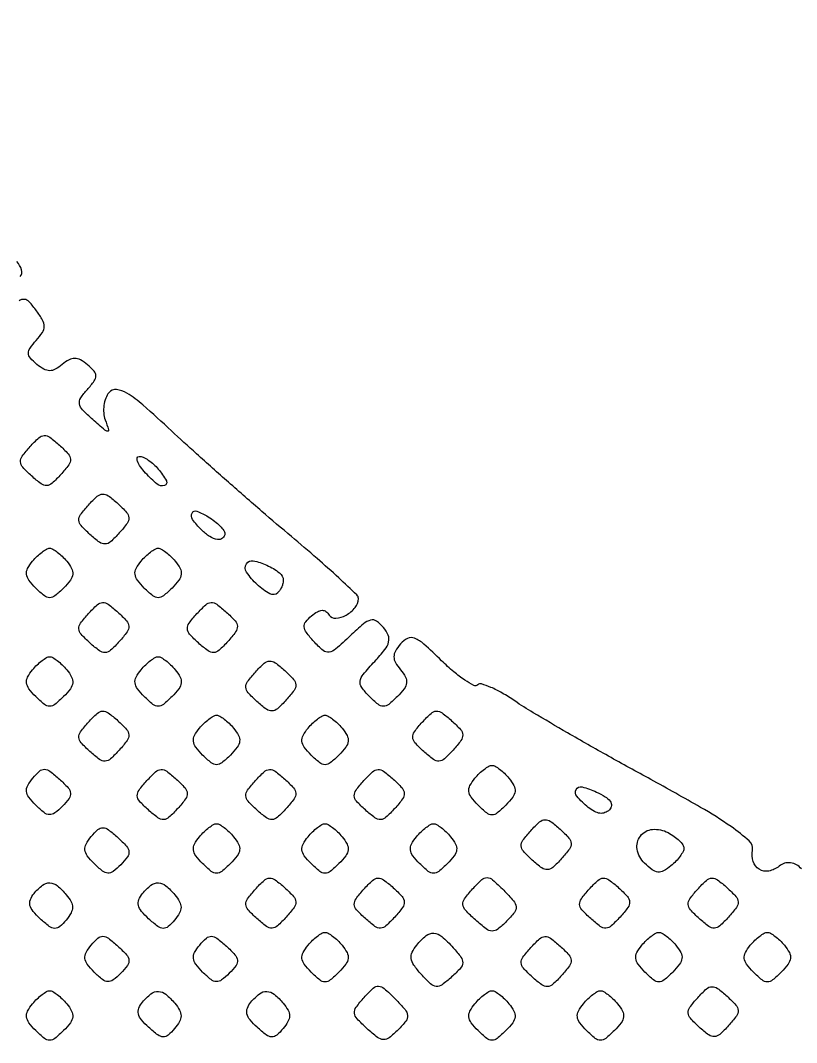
# Model space of a CAD drawing. Extents: x 0 to 1066, y 0 to 761.
# Drawn here: x 257.48 to 265.35, y 530.09 to 540.44 of the extents above; entities that cross this region are included whole.
import ezdxf

# ---------------------------------------------------------------- set-up
doc = ezdxf.new("R2010")
doc.units = 0
doc.header["$MEASUREMENT"] = 0

msp = doc.modelspace()

# ---------------------------------------------------------------- linework, layer by layer
for points in [[(183.390323, 95.266879, 0.000001), (192.989143, 95.254457, 0.000118)], [(111.744029, 619.446938, -0.000004), (103.636415, 618.433797, -0.031087)], [(119.687361, 556.989835, -0.000014), (111.744029, 555.996938, -0.000004), (103.636415, 554.983797, -0.031087)], [(111.744029, 492.546938, -0.000004), (103.636415, 491.533797, -0.031087)], [(111.744029, 429.096938, -0.000004), (103.636415, 428.083797, -0.031087)], [(257.478413, 537.848234, 0.257483), (257.491917, 537.914636, 0.107274), (257.443425, 537.999899, 0.007409)], [(265.396932, 531.846543, 0.18873), (265.287121, 531.907318, 0.209262), (265.171181, 531.87396, -0.125828), (265.067323, 531.824763, -0.185052), (264.968941, 531.842048, -0.184013), (264.906933, 531.920807, -0.124522), (264.900556, 532.036138, 0.266396), (264.868914, 532.129073, 0.028759), (264.683254, 532.274487, 0.021412), (264.374902, 532.469578, 0.00575), (263.86889, 532.752481, -0.002994), (263.44008, 532.989129, -0.003287), (263.027336, 533.223721, -0.003068), (262.677085, 533.428728, -0.016531), (262.491118, 533.547599, 0.019104), (262.36486, 533.627391, 0.029307), (262.249355, 533.6856, 0.028891), (262.15544, 533.719928, 0.27624), (262.115747, 533.709947, -0.327402), (262.077072, 533.703999, -0.027622), (261.985016, 533.758611, -0.028283), (261.872698, 533.843505, -0.017432), (261.750172, 533.955076, 0.010422), (261.570018, 534.123801, 0.086028), (261.47528, 534.18322, 0.210265), (261.404095, 534.181373, 0.109847), (261.332634, 534.125997, 0.042729), (261.281812, 534.052865, 0.131505), (261.266429, 533.995132, 0.131216), (261.281926, 533.937355, 0.04246), (261.332924, 533.864054, -0.049584), (261.38307, 533.789745, -0.154071), (261.394281, 533.731075, -0.133994), (261.370255, 533.671496, -0.03393), (261.300983, 533.592125, -0.02503), (261.213339, 533.512843, -0.17529), (261.159824, 533.494019, -0.171934), (261.10608, 533.513597, -0.023883), (261.016915, 533.594628, -0.038393), (260.939303, 533.68517, -0.19887), (260.924007, 533.747873, -0.136062), (260.955231, 533.817085, -0.014983), (261.071632, 533.948676, 0.02068), (261.174247, 534.067379, 0.10562), (261.212823, 534.14504, 0.165121), (261.207561, 534.21348, 0.072301), (261.159529, 534.292109, 0.066696), (261.09021, 534.356025, 0.217383), (261.030295, 534.36715, 0.11623), (260.957517, 534.329634, 0.014154), (260.823407, 534.208239, -0.011631), (260.676792, 534.074173, -0.141587), (260.608491, 534.042338, -0.218258), (260.54749, 534.059544, -0.032645), (260.453661, 534.150521, -0.023559), (260.378485, 534.241893, -0.13989), (260.356728, 534.29911, -0.191655), (260.371925, 534.349426, -0.051553), (260.431434, 534.410178, -0.039801), (260.491132, 534.452184, -0.122808), (260.538078, 534.466152, -0.170626), (260.576727, 534.454485, -0.096813), (260.6103, 534.4182, 0.283792), (260.676679, 534.384966, 0.105959), (260.780512, 534.417085, 0.0909), (260.873755, 534.494423, 0.176052), (260.9064, 534.584264, 0.205701), (260.88999, 534.622465, 0.003011), (260.706877, 534.79418, 0.007666), (260.487515, 534.991257, 0.004916), (260.227173, 535.21357, -0.00374), (259.927965, 535.467859, -0.002512), (259.589694, 535.762708, -0.002529), (259.265052, 536.051488, -0.005), (259.010837, 536.284571, 0.007315), (258.722541, 536.546455, 0.04385), (258.559473, 536.666642, 0.112372), (258.453674, 536.702139, 0.249485), (258.377304, 536.670828, 0.0836), (258.344696, 536.61465, 0.055214), (258.326273, 536.542135, 0.053957), (258.323915, 536.465225, 0.068526), (258.338986, 536.395873, -0.00917), (258.373883, 536.29481, -0.517054), (258.363748, 536.281205, -0.172941), (258.336358, 536.291713, -0.002943), (258.21286, 536.398882, -0.020777), (258.109931, 536.497135, -0.148656), (258.079016, 536.557703, -0.19166), (258.09118, 536.617117, -0.038744), (258.158349, 536.704002, 0.024444), (258.228413, 536.789468, 0.160116), (258.245637, 536.841395, 0.186827), (258.227352, 536.889009, 0.035519), (258.159034, 536.954429, 0.044287), (258.087858, 537.003564, 0.127883), (258.030428, 537.018922, 0.129609), (257.973266, 537.004274, 0.046053), (257.9031, 536.9562, -0.046053), (257.832934, 536.908126, -0.129609), (257.775772, 536.893478, -0.127883), (257.718342, 536.908836, -0.044287), (257.647166, 536.957971, -0.036667), (257.580513, 537.02209, -0.178073), (257.561424, 537.070021, -0.162295), (257.577104, 537.121585, -0.029215), (257.640708, 537.20098, 0.039202), (257.702144, 537.280886, 0.142307), (257.720546, 537.341579, 0.130832), (257.704276, 537.405691, 0.031039), (257.644188, 537.49928, 0.024511), (257.568471, 537.592561, 0.193853), (257.51951, 537.616636, 0.182954), (257.465913, 537.600766, 0.021451)]]:
    msp.add_lwpolyline(points, format="xyb")
for points in [[(409.06215, 749.15415), (40.8618, 749.132981), (40.8618, 380.65769), (40.8618, 12.1824), (501.2973, 12.1824), (961.7328, 12.1824), (961.7328, 380.646631), (961.7328, 749.110861), (961.41555, 749.1633, 0.040886), (961.153339, 749.184871, 0.000002), (934.190609, 749.194398, 0.000089), (904.448031, 749.199508, 0.000054), (869.1804, 749.195529, -0.000029), (813.61687, 749.186499, -0.000004), (696.10453, 749.175037, -0.000004), (556.774728, 749.163736, -0.000004)], [(257.890053, 535.841983, -0.02398), (257.801374, 535.752969, -0.174102), (257.746527, 535.73013, -0.174102), (257.68968, 535.747398, -0.02398), (257.592583, 535.827147, -0.02398), (257.503569, 535.915826, -0.174102), (257.48073, 535.970673, -0.174102), (257.497998, 536.02752, -0.02398), (257.577747, 536.124617, -0.02398), (257.666426, 536.213631, -0.174102), (257.721273, 536.23647, -0.174102), (257.77812, 536.219202, -0.02398), (257.875217, 536.139453, -0.02398), (257.964231, 536.050774, -0.174102), (257.98707, 535.995927, -0.174102), (257.969802, 535.93908, -0.02398)], [(258.877697, 535.896656, -0.045266), (258.959418, 535.77778, -0.475211), (258.940547, 535.729903, -0.255106), (258.866226, 535.744309, -0.03607), (258.749569, 535.855881, -0.026836), (258.696611, 535.921116, -0.064121), (258.666754, 535.975745, -0.150719), (258.664223, 536.010392, -0.349393), (258.683329, 536.0256, -0.107497), (258.72432, 536.016684, -0.03937), (258.776458, 535.987723, -0.0368), (258.830298, 535.945997, -0.036315)], [(258.482253, 535.249783, -0.02398), (258.393574, 535.160769, -0.174102), (258.338727, 535.13793, -0.174102), (258.28188, 535.155198, -0.02398), (258.184783, 535.234947, -0.02398), (258.095769, 535.323626, -0.174102), (258.07293, 535.378473, -0.174102), (258.090198, 535.43532, -0.02398), (258.169947, 535.532417, -0.02398), (258.258626, 535.621431, -0.174102), (258.313473, 535.64427, -0.174102), (258.37032, 535.627002, -0.02398), (258.467417, 535.547253, -0.02398), (258.556431, 535.458574, -0.174102), (258.57927, 535.403727, -0.174102), (258.562002, 535.34688, -0.02398)], [(259.5528, 535.24385, -0.230709), (259.529946, 535.196956, -0.207892), (259.477331, 535.183303, -0.106236), (259.39929, 535.213369, -0.051542), (259.31592, 535.28112, -0.038547), (259.224749, 535.387547, -0.282981), (259.21964, 535.451479, -0.384201), (259.269734, 535.470643, -0.047535), (259.3836, 535.413767, -0.025323), (259.448378, 535.3686, -0.03201), (259.503098, 535.320266, -0.033519), (259.542201, 535.275345, -0.163755)], [(257.948924, 534.963854, -0.049584), (257.99907, 534.889545, -0.154071), (258.010281, 534.830875, -0.133994), (257.986255, 534.771296, -0.03393), (257.916983, 534.691925, -0.024449), (257.829357, 534.612475, -0.173619), (257.7762, 534.593443, -0.173619), (257.723043, 534.612475, -0.024449), (257.635417, 534.691925, -0.03393), (257.566145, 534.771296, -0.133994), (257.542119, 534.830875, -0.154071), (257.55333, 534.889545, -0.049584), (257.603476, 534.963854, -0.026473), (257.649836, 535.014053, -0.030708), (257.699111, 535.056476, -0.032126), (257.7445, 535.086551, -0.13098), (257.7762, 535.095, -0.13098), (257.8079, 535.086551, -0.032126), (257.853289, 535.056476, -0.030708), (257.902564, 535.014053, -0.026473)], [(259.048724, 534.963854, -0.049584), (259.09887, 534.889545, -0.154071), (259.110081, 534.830875, -0.133994), (259.086055, 534.771296, -0.03393), (259.016783, 534.691925, -0.024449), (258.929157, 534.612475, -0.173619), (258.876, 534.593443, -0.173619), (258.822843, 534.612475, -0.024449), (258.735217, 534.691925, -0.03393), (258.665945, 534.771296, -0.133994), (258.641919, 534.830875, -0.154071), (258.65313, 534.889545, -0.049584), (258.703276, 534.963854, -0.026473), (258.749636, 535.014053, -0.030708), (258.798911, 535.056476, -0.032126), (258.8443, 535.086551, -0.13098), (258.876, 535.095, -0.13098), (258.9077, 535.086551, -0.032126), (258.953089, 535.056476, -0.030708), (259.002364, 535.014053, -0.026473)], [(260.145, 534.767723, -0.068038), (260.140902, 534.737749, -0.03903), (260.128378, 534.703413, -0.038209), (260.110075, 534.670238, -0.05126), (260.088415, 534.643615, -0.33603), (260.009247, 534.632697, -0.059072), (259.879769, 534.726965, -0.057162), (259.773219, 534.85111, -0.295326), (259.771429, 534.937335, -0.312598), (259.839635, 534.967083, -0.057946), (259.977291, 534.922922, -0.055843), (260.106096, 534.846102, -0.234528)], [(258.482253, 534.149983, -0.02398), (258.393574, 534.060969, -0.174102), (258.338727, 534.03813, -0.174102), (258.28188, 534.055398, -0.02398), (258.184783, 534.135147, -0.02398), (258.095769, 534.223826, -0.174102), (258.07293, 534.278673, -0.174102), (258.090198, 534.33552, -0.02398), (258.169947, 534.432617, -0.02398), (258.258626, 534.521631, -0.174102), (258.313473, 534.54447, -0.174102), (258.37032, 534.527202, -0.02398), (258.467417, 534.447453, -0.02398), (258.556431, 534.358774, -0.174102), (258.57927, 534.303927, -0.174102), (258.562002, 534.24708, -0.02398)], [(259.582053, 534.149983, -0.02398), (259.493374, 534.060969, -0.174102), (259.438527, 534.03813, -0.174102), (259.38168, 534.055398, -0.02398), (259.284583, 534.135147, -0.02398), (259.195569, 534.223826, -0.174102), (259.17273, 534.278673, -0.174102), (259.189998, 534.33552, -0.02398), (259.269747, 534.432617, -0.02398), (259.358426, 534.521631, -0.174102), (259.413273, 534.54447, -0.174102), (259.47012, 534.527202, -0.02398), (259.567217, 534.447453, -0.02398), (259.656231, 534.358774, -0.174102), (259.67907, 534.303927, -0.174102), (259.661802, 534.24708, -0.02398)], [(257.948924, 533.864054, -0.049584), (257.99907, 533.789745, -0.154071), (258.010281, 533.731075, -0.133994), (257.986255, 533.671496, -0.03393), (257.916983, 533.592125, -0.024449), (257.829357, 533.512675, -0.173619), (257.7762, 533.493643, -0.173619), (257.723043, 533.512675, -0.024449), (257.635417, 533.592125, -0.03393), (257.566145, 533.671496, -0.133994), (257.542119, 533.731075, -0.154071), (257.55333, 533.789745, -0.049584), (257.603476, 533.864054, -0.026473), (257.649836, 533.914253, -0.030708), (257.699111, 533.956676, -0.032126), (257.7445, 533.986751, -0.13098), (257.7762, 533.9952, -0.13098), (257.8079, 533.986751, -0.032126), (257.853289, 533.956676, -0.030708), (257.902564, 533.914253, -0.026473)], [(259.048724, 533.864054, -0.049584), (259.09887, 533.789745, -0.154071), (259.110081, 533.731075, -0.133994), (259.086055, 533.671496, -0.03393), (259.016783, 533.592125, -0.024449), (258.929157, 533.512675, -0.173619), (258.876, 533.493643, -0.173619), (258.822843, 533.512675, -0.024449), (258.735217, 533.592125, -0.03393), (258.665945, 533.671496, -0.133994), (258.641919, 533.731075, -0.154071), (258.65313, 533.789745, -0.049584), (258.703276, 533.864054, -0.026473), (258.749636, 533.914253, -0.030708), (258.798911, 533.956676, -0.032126), (258.8443, 533.986751, -0.13098), (258.876, 533.9952, -0.13098), (258.9077, 533.986751, -0.032126), (258.953089, 533.956676, -0.030708), (259.002364, 533.914253, -0.026473)], [(260.174253, 533.557783, -0.02398), (260.085574, 533.468769, -0.174102), (260.030727, 533.44593, -0.174102), (259.97388, 533.463198, -0.02398), (259.876783, 533.542947, -0.02398), (259.787769, 533.631626, -0.174102), (259.76493, 533.686473, -0.174102), (259.782198, 533.74332, -0.02398), (259.861947, 533.840417, -0.02398), (259.950626, 533.929431, -0.174102), (260.005473, 533.95227, -0.174102), (260.06232, 533.935002, -0.02398), (260.159417, 533.855253, -0.02398), (260.248431, 533.766574, -0.174102), (260.27127, 533.711727, -0.174102), (260.254002, 533.65488, -0.02398)], [(258.482253, 533.050183, -0.02398), (258.393574, 532.961169, -0.174102), (258.338727, 532.93833, -0.174102), (258.28188, 532.955598, -0.02398), (258.184783, 533.035347, -0.02398), (258.095769, 533.124026, -0.174102), (258.07293, 533.178873, -0.174102), (258.090198, 533.23572, -0.02398), (258.169947, 533.332817, -0.02398), (258.258626, 533.421831, -0.174102), (258.313473, 533.44467, -0.174102), (258.37032, 533.427402, -0.02398), (258.467417, 533.347653, -0.02398), (258.556431, 533.258974, -0.174102), (258.57927, 533.204127, -0.174102), (258.562002, 533.14728, -0.02398)], [(261.866253, 533.050183, -0.02398), (261.777574, 532.961169, -0.174102), (261.722727, 532.93833, -0.174102), (261.66588, 532.955598, -0.02398), (261.568783, 533.035347, -0.02398), (261.479769, 533.124026, -0.174102), (261.45693, 533.178873, -0.174102), (261.474198, 533.23572, -0.02398), (261.553947, 533.332817, -0.02398), (261.642626, 533.421831, -0.174102), (261.697473, 533.44467, -0.174102), (261.75432, 533.427402, -0.02398), (261.851417, 533.347653, -0.02398), (261.940431, 533.258974, -0.174102), (261.96327, 533.204127, -0.174102), (261.946002, 533.14728, -0.02398)], [(259.640924, 533.271854, -0.049584), (259.69107, 533.197545, -0.154071), (259.702281, 533.138875, -0.133994), (259.678255, 533.079296, -0.03393), (259.608983, 532.999925, -0.024449), (259.521357, 532.920475, -0.173619), (259.4682, 532.901443, -0.173619), (259.415043, 532.920475, -0.024449), (259.327417, 532.999925, -0.03393), (259.258145, 533.079296, -0.133994), (259.234119, 533.138875, -0.154071), (259.24533, 533.197545, -0.049584), (259.295476, 533.271854, -0.026473), (259.341836, 533.322053, -0.030708), (259.391111, 533.364476, -0.032126), (259.4365, 533.394551, -0.13098), (259.4682, 533.403, -0.13098), (259.4999, 533.394551, -0.032126), (259.545289, 533.364476, -0.030708), (259.594564, 533.322053, -0.026473)], [(260.740724, 533.271854, -0.049584), (260.79087, 533.197545, -0.154071), (260.802081, 533.138875, -0.133994), (260.778055, 533.079296, -0.03393), (260.708783, 532.999925, -0.024449), (260.621157, 532.920475, -0.173619), (260.568, 532.901443, -0.173619), (260.514843, 532.920475, -0.024449), (260.427217, 532.999925, -0.03393), (260.357945, 533.079296, -0.133994), (260.333919, 533.138875, -0.154071), (260.34513, 533.197545, -0.049584), (260.395276, 533.271854, -0.026473), (260.441636, 533.322053, -0.030708), (260.490911, 533.364476, -0.032126), (260.5363, 533.394551, -0.13098), (260.568, 533.403, -0.13098), (260.5997, 533.394551, -0.032126), (260.645089, 533.364476, -0.030708), (260.694364, 533.322053, -0.026473)], [(257.905733, 532.481076, -0.032765), (257.827526, 532.412498, -0.175772), (257.774363, 532.39568, -0.16096), (257.720061, 532.416167, -0.026367), (257.635417, 532.492325, -0.033507), (257.565517, 532.57228, -0.136279), (257.541746, 532.631702, -0.154683), (257.553499, 532.6905, -0.04716), (257.605248, 532.766388, -0.03721), (257.673678, 532.837369, -0.195145), (257.723704, 532.855282, -0.153765), (257.779298, 532.835194, -0.020926), (257.875564, 532.755139, -0.023561), (257.963133, 532.668045, -0.159165), (257.988041, 532.613058, -0.189926), (257.973407, 532.559293, -0.036086)], [(259.074453, 532.457983, -0.02398), (258.985774, 532.368969, -0.174102), (258.930927, 532.34613, -0.174102), (258.87408, 532.363398, -0.02398), (258.776983, 532.443147, -0.02398), (258.687969, 532.531826, -0.174102), (258.66513, 532.586673, -0.174102), (258.682398, 532.64352, -0.02398), (258.762147, 532.740617, -0.02398), (258.850826, 532.829631, -0.174102), (258.905673, 532.85247, -0.174102), (258.96252, 532.835202, -0.02398), (259.059617, 532.755453, -0.02398), (259.148631, 532.666774, -0.174102), (259.17147, 532.611927, -0.174102), (259.154202, 532.55508, -0.02398)], [(260.174253, 532.457983, -0.02398), (260.085574, 532.368969, -0.174102), (260.030727, 532.34613, -0.174102), (259.97388, 532.363398, -0.02398), (259.876783, 532.443147, -0.02398), (259.787769, 532.531826, -0.174102), (259.76493, 532.586673, -0.174102), (259.782198, 532.64352, -0.02398), (259.861947, 532.740617, -0.02398), (259.950626, 532.829631, -0.174102), (260.005473, 532.85247, -0.174102), (260.06232, 532.835202, -0.02398), (260.159417, 532.755453, -0.02398), (260.248431, 532.666774, -0.174102), (260.27127, 532.611927, -0.174102), (260.254002, 532.55508, -0.02398)], [(261.274053, 532.457983, -0.02398), (261.185374, 532.368969, -0.174102), (261.130527, 532.34613, -0.174102), (261.07368, 532.363398, -0.02398), (260.976583, 532.443147, -0.02398), (260.887569, 532.531826, -0.174102), (260.86473, 532.586673, -0.174102), (260.881998, 532.64352, -0.02398), (260.961747, 532.740617, -0.02398), (261.050426, 532.829631, -0.174102), (261.105273, 532.85247, -0.174102), (261.16212, 532.835202, -0.02398), (261.259217, 532.755453, -0.02398), (261.348231, 532.666774, -0.174102), (261.37107, 532.611927, -0.174102), (261.353802, 532.55508, -0.02398)], [(262.432724, 532.764254, -0.049584), (262.48287, 532.689945, -0.154071), (262.494081, 532.631275, -0.133994), (262.470055, 532.571696, -0.03393), (262.400783, 532.492325, -0.024449), (262.313157, 532.412875, -0.173619), (262.26, 532.393843, -0.173619), (262.206843, 532.412875, -0.024449), (262.119217, 532.492325, -0.03393), (262.049945, 532.571696, -0.133994), (262.025919, 532.631275, -0.154071), (262.03713, 532.689945, -0.049584), (262.087276, 532.764254, -0.026473), (262.133636, 532.814453, -0.030708), (262.182911, 532.856876, -0.032126), (262.2283, 532.886951, -0.13098), (262.26, 532.8954, -0.13098), (262.2917, 532.886951, -0.032126), (262.337089, 532.856876, -0.030708), (262.386364, 532.814453, -0.026473)], [(263.45028, 532.44444, -0.107829), (263.405782, 532.415883, -0.11857), (263.354994, 532.409774, -0.095078), (263.298264, 532.427691, -0.049345), (263.236485, 532.469424, -0.039009), (263.121102, 532.581466, -0.312989), (263.113023, 532.651124, -0.347744), (263.173532, 532.677442, -0.042141), (263.319795, 532.625161, -0.03205), (263.408459, 532.577686, -0.097749), (263.458163, 532.53133, -0.182059), (263.470248, 532.486832, -0.174337)], [(259.640924, 532.172054, -0.049584), (259.69107, 532.097745, -0.154071), (259.702281, 532.039075, -0.133994), (259.678255, 531.979496, -0.03393), (259.608983, 531.900125, -0.024449), (259.521357, 531.820675, -0.173619), (259.4682, 531.801643, -0.173619), (259.415043, 531.820675, -0.024449), (259.327417, 531.900125, -0.03393), (259.258145, 531.979496, -0.133994), (259.234119, 532.039075, -0.154071), (259.24533, 532.097745, -0.049584), (259.295476, 532.172054, -0.026473), (259.341836, 532.222253, -0.030708), (259.391111, 532.264676, -0.032126), (259.4365, 532.294751, -0.13098), (259.4682, 532.3032, -0.13098), (259.4999, 532.294751, -0.032126), (259.545289, 532.264676, -0.030708), (259.594564, 532.222253, -0.026473)], [(260.740724, 532.172054, -0.049584), (260.79087, 532.097745, -0.154071), (260.802081, 532.039075, -0.133994), (260.778055, 531.979496, -0.03393), (260.708783, 531.900125, -0.024449), (260.621157, 531.820675, -0.173619), (260.568, 531.801643, -0.173619), (260.514843, 531.820675, -0.024449), (260.427217, 531.900125, -0.03393), (260.357945, 531.979496, -0.133994), (260.333919, 532.039075, -0.154071), (260.34513, 532.097745, -0.049584), (260.395276, 532.172054, -0.026473), (260.441636, 532.222253, -0.030708), (260.490911, 532.264676, -0.032126), (260.5363, 532.294751, -0.13098), (260.568, 532.3032, -0.13098), (260.5997, 532.294751, -0.032126), (260.645089, 532.264676, -0.030708), (260.694364, 532.222253, -0.026473)], [(261.840524, 532.172054, -0.049584), (261.89067, 532.097745, -0.154071), (261.901881, 532.039075, -0.133994), (261.877855, 531.979496, -0.03393), (261.808583, 531.900125, -0.024449), (261.720957, 531.820675, -0.173619), (261.6678, 531.801643, -0.173619), (261.614643, 531.820675, -0.024449), (261.527017, 531.900125, -0.03393), (261.457745, 531.979496, -0.133994), (261.433719, 532.039075, -0.154071), (261.44493, 532.097745, -0.049584), (261.495076, 532.172054, -0.026473), (261.541436, 532.222253, -0.030708), (261.590711, 532.264676, -0.032126), (261.6361, 532.294751, -0.13098), (261.6678, 532.3032, -0.13098), (261.6995, 532.294751, -0.032126), (261.744889, 532.264676, -0.030708), (261.794164, 532.222253, -0.026473)], [(262.966053, 531.950383, -0.02398), (262.877374, 531.861369, -0.174102), (262.822527, 531.83853, -0.174102), (262.76568, 531.855798, -0.02398), (262.668583, 531.935547, -0.02398), (262.579569, 532.024226, -0.174102), (262.55673, 532.079073, -0.174102), (262.573998, 532.13592, -0.02398), (262.653747, 532.233017, -0.02398), (262.742426, 532.322031, -0.174102), (262.797273, 532.34487, -0.174102), (262.85412, 532.327602, -0.02398), (262.951217, 532.247853, -0.02398), (263.040231, 532.159174, -0.174102), (263.06307, 532.104327, -0.174102), (263.045802, 532.04748, -0.02398)], [(258.497933, 531.888876, -0.032765), (258.419726, 531.820298, -0.175772), (258.366563, 531.80348, -0.16096), (258.312261, 531.823967, -0.026367), (258.227617, 531.900125, -0.033507), (258.157717, 531.98008, -0.136279), (258.133946, 532.039502, -0.154683), (258.145699, 532.0983, -0.04716), (258.197448, 532.174188, -0.03721), (258.265878, 532.245169, -0.195145), (258.315904, 532.263082, -0.153765), (258.371498, 532.242994, -0.020926), (258.467764, 532.162939, -0.023561), (258.555333, 532.075845, -0.159165), (258.580241, 532.020858, -0.189926), (258.565607, 531.967093, -0.036086)], [(264.2058, 532.056782, -0.123228), (264.197117, 532.022087, -0.034748), (264.167276, 531.974479, -0.032773), (264.124847, 531.923581, -0.029422), (264.074654, 531.876676, -0.047974), (264.000558, 531.826326, -0.152177), (263.94248, 531.814618, -0.136041), (263.883997, 531.837538, -0.035379), (263.806971, 531.904371, -0.149489), (263.732489, 532.044477, -0.215354), (263.764356, 532.179126, -0.210313), (263.887582, 532.246379, -0.145108), (264.045483, 532.213846, -0.032039), (264.106846, 532.175762, -0.038929), (264.158707, 532.132316, -0.042877), (264.195086, 532.089988, -0.15734)], [(257.9454, 531.5841, -0.046053), (257.993474, 531.513934, -0.129609), (258.008122, 531.456772, -0.127883), (257.992764, 531.399342, -0.044287), (257.943629, 531.328166, -0.040725), (257.878067, 531.26111, -0.193329), (257.828332, 531.24389, -0.150666), (257.772852, 531.263997, -0.022196), (257.679769, 531.341007, -0.034922), (257.607706, 531.416009, -0.114881), (257.577013, 531.476907, -0.153634), (257.580864, 531.534461, -0.080432), (257.617658, 531.596942, -0.054416), (257.703872, 531.680432, -0.176753), (257.778456, 531.704384, -0.165099), (257.854308, 531.675276, -0.046137)], [(259.0452, 531.5841, -0.046053), (259.093274, 531.513934, -0.129609), (259.107922, 531.456772, -0.127883), (259.092564, 531.399342, -0.044287), (259.043429, 531.328166, -0.040725), (258.977867, 531.26111, -0.193329), (258.928132, 531.24389, -0.150666), (258.872652, 531.263997, -0.022196), (258.779569, 531.341007, -0.034922), (258.707506, 531.416009, -0.114881), (258.676813, 531.476907, -0.153634), (258.680664, 531.534461, -0.080432), (258.717458, 531.596942, -0.054416), (258.803672, 531.680432, -0.176753), (258.878256, 531.704384, -0.165099), (258.954108, 531.675276, -0.046137)], [(260.174253, 531.358183, -0.02398), (260.085574, 531.269169, -0.174102), (260.030727, 531.24633, -0.174102), (259.97388, 531.263598, -0.02398), (259.876783, 531.343347, -0.02398), (259.787769, 531.432026, -0.174102), (259.76493, 531.486873, -0.174102), (259.782198, 531.54372, -0.02398), (259.861947, 531.640817, -0.02398), (259.950626, 531.729831, -0.174102), (260.005473, 531.75267, -0.174102), (260.06232, 531.735402, -0.02398), (260.159417, 531.655653, -0.02398), (260.248431, 531.566974, -0.174102), (260.27127, 531.512127, -0.174102), (260.254002, 531.45528, -0.02398)], [(261.274053, 531.358183, -0.02398), (261.185374, 531.269169, -0.174102), (261.130527, 531.24633, -0.174102), (261.07368, 531.263598, -0.02398), (260.976583, 531.343347, -0.02398), (260.887569, 531.432026, -0.174102), (260.86473, 531.486873, -0.174102), (260.881998, 531.54372, -0.02398), (260.961747, 531.640817, -0.02398), (261.050426, 531.729831, -0.174102), (261.105273, 531.75267, -0.174102), (261.16212, 531.735402, -0.02398), (261.259217, 531.655653, -0.02398), (261.348231, 531.566974, -0.174102), (261.37107, 531.512127, -0.174102), (261.353802, 531.45528, -0.02398)], [(262.407998, 531.315141, -0.028952), (262.318395, 531.235354, -0.179927), (262.260853, 531.216695, -0.154614), (262.200228, 531.238774, -0.019877), (262.092749, 531.328537, -0.020557), (261.992463, 531.427087, -0.166697), (261.966414, 531.485004, -0.183165), (261.982699, 531.543842, -0.025815), (262.063629, 531.643118, -0.022338), (262.157149, 531.737609, -0.199683), (262.210841, 531.757312, -0.171697), (262.267136, 531.734661, -0.015695), (262.378878, 531.629722, -0.018591), (262.478566, 531.522332, -0.15593), (262.504114, 531.462186, -0.191209), (262.487231, 531.404681, -0.030506)], [(263.558253, 531.358183, -0.02398), (263.469574, 531.269169, -0.174102), (263.414727, 531.24633, -0.174102), (263.35788, 531.263598, -0.02398), (263.260783, 531.343347, -0.02398), (263.171769, 531.432026, -0.174102), (263.14893, 531.486873, -0.174102), (263.166198, 531.54372, -0.02398), (263.245947, 531.640817, -0.02398), (263.334626, 531.729831, -0.174102), (263.389473, 531.75267, -0.174102), (263.44632, 531.735402, -0.02398), (263.543417, 531.655653, -0.02398), (263.632431, 531.566974, -0.174102), (263.65527, 531.512127, -0.174102), (263.638002, 531.45528, -0.02398)], [(264.658053, 531.358183, -0.02398), (264.569374, 531.269169, -0.174102), (264.514527, 531.24633, -0.174102), (264.45768, 531.263598, -0.02398), (264.360583, 531.343347, -0.02398), (264.271569, 531.432026, -0.174102), (264.24873, 531.486873, -0.174102), (264.265998, 531.54372, -0.02398), (264.345747, 531.640817, -0.02398), (264.434426, 531.729831, -0.174102), (264.489273, 531.75267, -0.174102), (264.54612, 531.735402, -0.02398), (264.643217, 531.655653, -0.02398), (264.732231, 531.566974, -0.174102), (264.75507, 531.512127, -0.174102), (264.737802, 531.45528, -0.02398)], [(258.497933, 530.789076, -0.032765), (258.419726, 530.720498, -0.175772), (258.366563, 530.70368, -0.16096), (258.312261, 530.724167, -0.026367), (258.227617, 530.800325, -0.033507), (258.157717, 530.88028, -0.136279), (258.133946, 530.939702, -0.154683), (258.145699, 530.9985, -0.04716), (258.197448, 531.074388, -0.03721), (258.265878, 531.145369, -0.195145), (258.315904, 531.163282, -0.153765), (258.371498, 531.143194, -0.020926), (258.467764, 531.063139, -0.023561), (258.555333, 530.976045, -0.159165), (258.580241, 530.921058, -0.189926), (258.565607, 530.867293, -0.036086)], [(259.597733, 530.789076, -0.032765), (259.519526, 530.720498, -0.175772), (259.466363, 530.70368, -0.16096), (259.412061, 530.724167, -0.026367), (259.327417, 530.800325, -0.033507), (259.257517, 530.88028, -0.136279), (259.233746, 530.939702, -0.154683), (259.245499, 530.9985, -0.04716), (259.297248, 531.074388, -0.03721), (259.365678, 531.145369, -0.195145), (259.415704, 531.163282, -0.153765), (259.471298, 531.143194, -0.020926), (259.567564, 531.063139, -0.023561), (259.655133, 530.976045, -0.159165), (259.680041, 530.921058, -0.189926), (259.665407, 530.867293, -0.036086)], [(260.740724, 531.072254, -0.049584), (260.79087, 530.997945, -0.154071), (260.802081, 530.939275, -0.133994), (260.778055, 530.879696, -0.03393), (260.708783, 530.800325, -0.024449), (260.621157, 530.720875, -0.173619), (260.568, 530.701843, -0.173619), (260.514843, 530.720875, -0.024449), (260.427217, 530.800325, -0.03393), (260.357945, 530.879696, -0.133994), (260.333919, 530.939275, -0.154071), (260.34513, 530.997945, -0.049584), (260.395276, 531.072254, -0.026473), (260.441636, 531.122453, -0.030708), (260.490911, 531.164876, -0.032126), (260.5363, 531.194951, -0.13098), (260.568, 531.2034, -0.13098), (260.5997, 531.194951, -0.032126), (260.645089, 531.164876, -0.030708), (260.694364, 531.122453, -0.026473)], [(261.866873, 531.047932, -0.024345), (261.946025, 530.951418, -0.174292), (261.963177, 530.89458, -0.173452), (261.940255, 530.83968, -0.024062), (261.851417, 530.751147, -0.026318), (261.754148, 530.672016, -0.181341), (261.695834, 530.65578, -0.166977), (261.638552, 530.681234, -0.021549), (261.542956, 530.778128, -0.029221), (261.467997, 530.871368, -0.117035), (261.440641, 530.93874, -0.151692), (261.449996, 531.001317, -0.060885), (261.497283, 531.074913, -0.047338), (261.592973, 531.170234, -0.192769), (261.669739, 531.194655, -0.161077), (261.751066, 531.161007, -0.030894)], [(262.966053, 530.765983, -0.02398), (262.877374, 530.676969, -0.174102), (262.822527, 530.65413, -0.174102), (262.76568, 530.671398, -0.02398), (262.668583, 530.751147, -0.02398), (262.579569, 530.839826, -0.174102), (262.55673, 530.894673, -0.174102), (262.573998, 530.95152, -0.02398), (262.653747, 531.048617, -0.02398), (262.742426, 531.137631, -0.174102), (262.797273, 531.16047, -0.174102), (262.85412, 531.143202, -0.02398), (262.951217, 531.063453, -0.02398), (263.040231, 530.974774, -0.174102), (263.06307, 530.919927, -0.174102), (263.045802, 530.86308, -0.02398)], [(264.124724, 531.072254, -0.049584), (264.17487, 530.997945, -0.154071), (264.186081, 530.939275, -0.133994), (264.162055, 530.879696, -0.03393), (264.092783, 530.800325, -0.024449), (264.005157, 530.720875, -0.173619), (263.952, 530.701843, -0.173619), (263.898843, 530.720875, -0.024449), (263.811217, 530.800325, -0.03393), (263.741945, 530.879696, -0.133994), (263.717919, 530.939275, -0.154071), (263.72913, 530.997945, -0.049584), (263.779276, 531.072254, -0.026473), (263.825636, 531.122453, -0.030708), (263.874911, 531.164876, -0.032126), (263.9203, 531.194951, -0.13098), (263.952, 531.2034, -0.13098), (263.9837, 531.194951, -0.032126), (264.029089, 531.164876, -0.030708), (264.078364, 531.122453, -0.026473)], [(265.224524, 531.072254, -0.049584), (265.27467, 530.997945, -0.154071), (265.285881, 530.939275, -0.133994), (265.261855, 530.879696, -0.03393), (265.192583, 530.800325, -0.024449), (265.104957, 530.720875, -0.173619), (265.0518, 530.701843, -0.173619), (264.998643, 530.720875, -0.024449), (264.911017, 530.800325, -0.03393), (264.841745, 530.879696, -0.133994), (264.817719, 530.939275, -0.154071), (264.82893, 530.997945, -0.049584), (264.879076, 531.072254, -0.026473), (264.925436, 531.122453, -0.030708), (264.974711, 531.164876, -0.032126), (265.0201, 531.194951, -0.13098), (265.0518, 531.2034, -0.13098), (265.0835, 531.194951, -0.032126), (265.128889, 531.164876, -0.030708), (265.178164, 531.122453, -0.026473)], [(261.308198, 530.215341, -0.028952), (261.218595, 530.135554, -0.179927), (261.161053, 530.116895, -0.154614), (261.100428, 530.138974, -0.019877), (260.992949, 530.228737, -0.020557), (260.892663, 530.327287, -0.166697), (260.866614, 530.385204, -0.183165), (260.882899, 530.444042, -0.025815), (260.963829, 530.543318, -0.022338), (261.057349, 530.637809, -0.199683), (261.111041, 530.657512, -0.171697), (261.167336, 530.634861, -0.015695), (261.279078, 530.529922, -0.018591), (261.378766, 530.422532, -0.15593), (261.404314, 530.362386, -0.191209), (261.387431, 530.304881, -0.030506)], [(264.658053, 530.258383, -0.02398), (264.569374, 530.169369, -0.174102), (264.514527, 530.14653, -0.174102), (264.45768, 530.163798, -0.02398), (264.360583, 530.243547, -0.02398), (264.271569, 530.332226, -0.174102), (264.24873, 530.387073, -0.174102), (264.265998, 530.44392, -0.02398), (264.345747, 530.541017, -0.02398), (264.434426, 530.630031, -0.174102), (264.489273, 530.65287, -0.174102), (264.54612, 530.635602, -0.02398), (264.643217, 530.555853, -0.02398), (264.732231, 530.467174, -0.174102), (264.75507, 530.412327, -0.174102), (264.737802, 530.35548, -0.02398)], [(257.948924, 530.480054, -0.049584), (257.99907, 530.405745, -0.154071), (258.010281, 530.347075, -0.133994), (257.986255, 530.287496, -0.03393), (257.916983, 530.208125, -0.024449), (257.829357, 530.128675, -0.173619), (257.7762, 530.109643, -0.173619), (257.723043, 530.128675, -0.024449), (257.635417, 530.208125, -0.03393), (257.566145, 530.287496, -0.133994), (257.542119, 530.347075, -0.154071), (257.55333, 530.405745, -0.049584), (257.603476, 530.480054, -0.026473), (257.649836, 530.530253, -0.030708), (257.699111, 530.572676, -0.032126), (257.7445, 530.602751, -0.13098), (257.7762, 530.6112, -0.13098), (257.8079, 530.602751, -0.032126), (257.853289, 530.572676, -0.030708), (257.902564, 530.530253, -0.026473)], [(259.0452, 530.4843, -0.046053), (259.093274, 530.414134, -0.129609), (259.107922, 530.356972, -0.127883), (259.092564, 530.299542, -0.044287), (259.043429, 530.228366, -0.040725), (258.977867, 530.16131, -0.193329), (258.928132, 530.14409, -0.150666), (258.872652, 530.164197, -0.022196), (258.779569, 530.241207, -0.034922), (258.707506, 530.316209, -0.114881), (258.676813, 530.377107, -0.153634), (258.680664, 530.434661, -0.080432), (258.717458, 530.497142, -0.054416), (258.803672, 530.580632, -0.176753), (258.878256, 530.604584, -0.165099), (258.954108, 530.575476, -0.046137)], [(260.145, 530.4843, -0.046053), (260.193074, 530.414134, -0.129609), (260.207722, 530.356972, -0.127883), (260.192364, 530.299542, -0.044287), (260.143229, 530.228366, -0.040725), (260.077667, 530.16131, -0.193329), (260.027932, 530.14409, -0.150666), (259.972452, 530.164197, -0.022196), (259.879369, 530.241207, -0.034922), (259.807306, 530.316209, -0.114881), (259.776613, 530.377107, -0.153634), (259.780464, 530.434661, -0.080432), (259.817258, 530.497142, -0.054416), (259.903472, 530.580632, -0.176753), (259.978056, 530.604584, -0.165099), (260.053908, 530.575476, -0.046137)], [(262.432724, 530.480054, -0.049584), (262.48287, 530.405745, -0.154071), (262.494081, 530.347075, -0.133994), (262.470055, 530.287496, -0.03393), (262.400783, 530.208125, -0.024449), (262.313157, 530.128675, -0.173619), (262.26, 530.109643, -0.173619), (262.206843, 530.128675, -0.024449), (262.119217, 530.208125, -0.03393), (262.049945, 530.287496, -0.133994), (262.025919, 530.347075, -0.154071), (262.03713, 530.405745, -0.049584), (262.087276, 530.480054, -0.026473), (262.133636, 530.530253, -0.030708), (262.182911, 530.572676, -0.032126), (262.2283, 530.602751, -0.13098), (262.26, 530.6112, -0.13098), (262.2917, 530.602751, -0.032126), (262.337089, 530.572676, -0.030708), (262.386364, 530.530253, -0.026473)], [(263.532524, 530.480054, -0.049584), (263.58267, 530.405745, -0.154071), (263.593881, 530.347075, -0.133994), (263.569855, 530.287496, -0.03393), (263.500583, 530.208125, -0.024449), (263.412957, 530.128675, -0.173619), (263.3598, 530.109643, -0.173619), (263.306643, 530.128675, -0.024449), (263.219017, 530.208125, -0.03393), (263.149745, 530.287496, -0.133994), (263.125719, 530.347075, -0.154071), (263.13693, 530.405745, -0.049584), (263.187076, 530.480054, -0.026473), (263.233436, 530.530253, -0.030708), (263.282711, 530.572676, -0.032126), (263.3281, 530.602751, -0.13098), (263.3598, 530.6112, -0.13098), (263.3915, 530.602751, -0.032126), (263.436889, 530.572676, -0.030708), (263.486164, 530.530253, -0.026473)]]:
    msp.add_lwpolyline(points, format="xyb", close=True)

doc.saveas('drawing.dxf')
